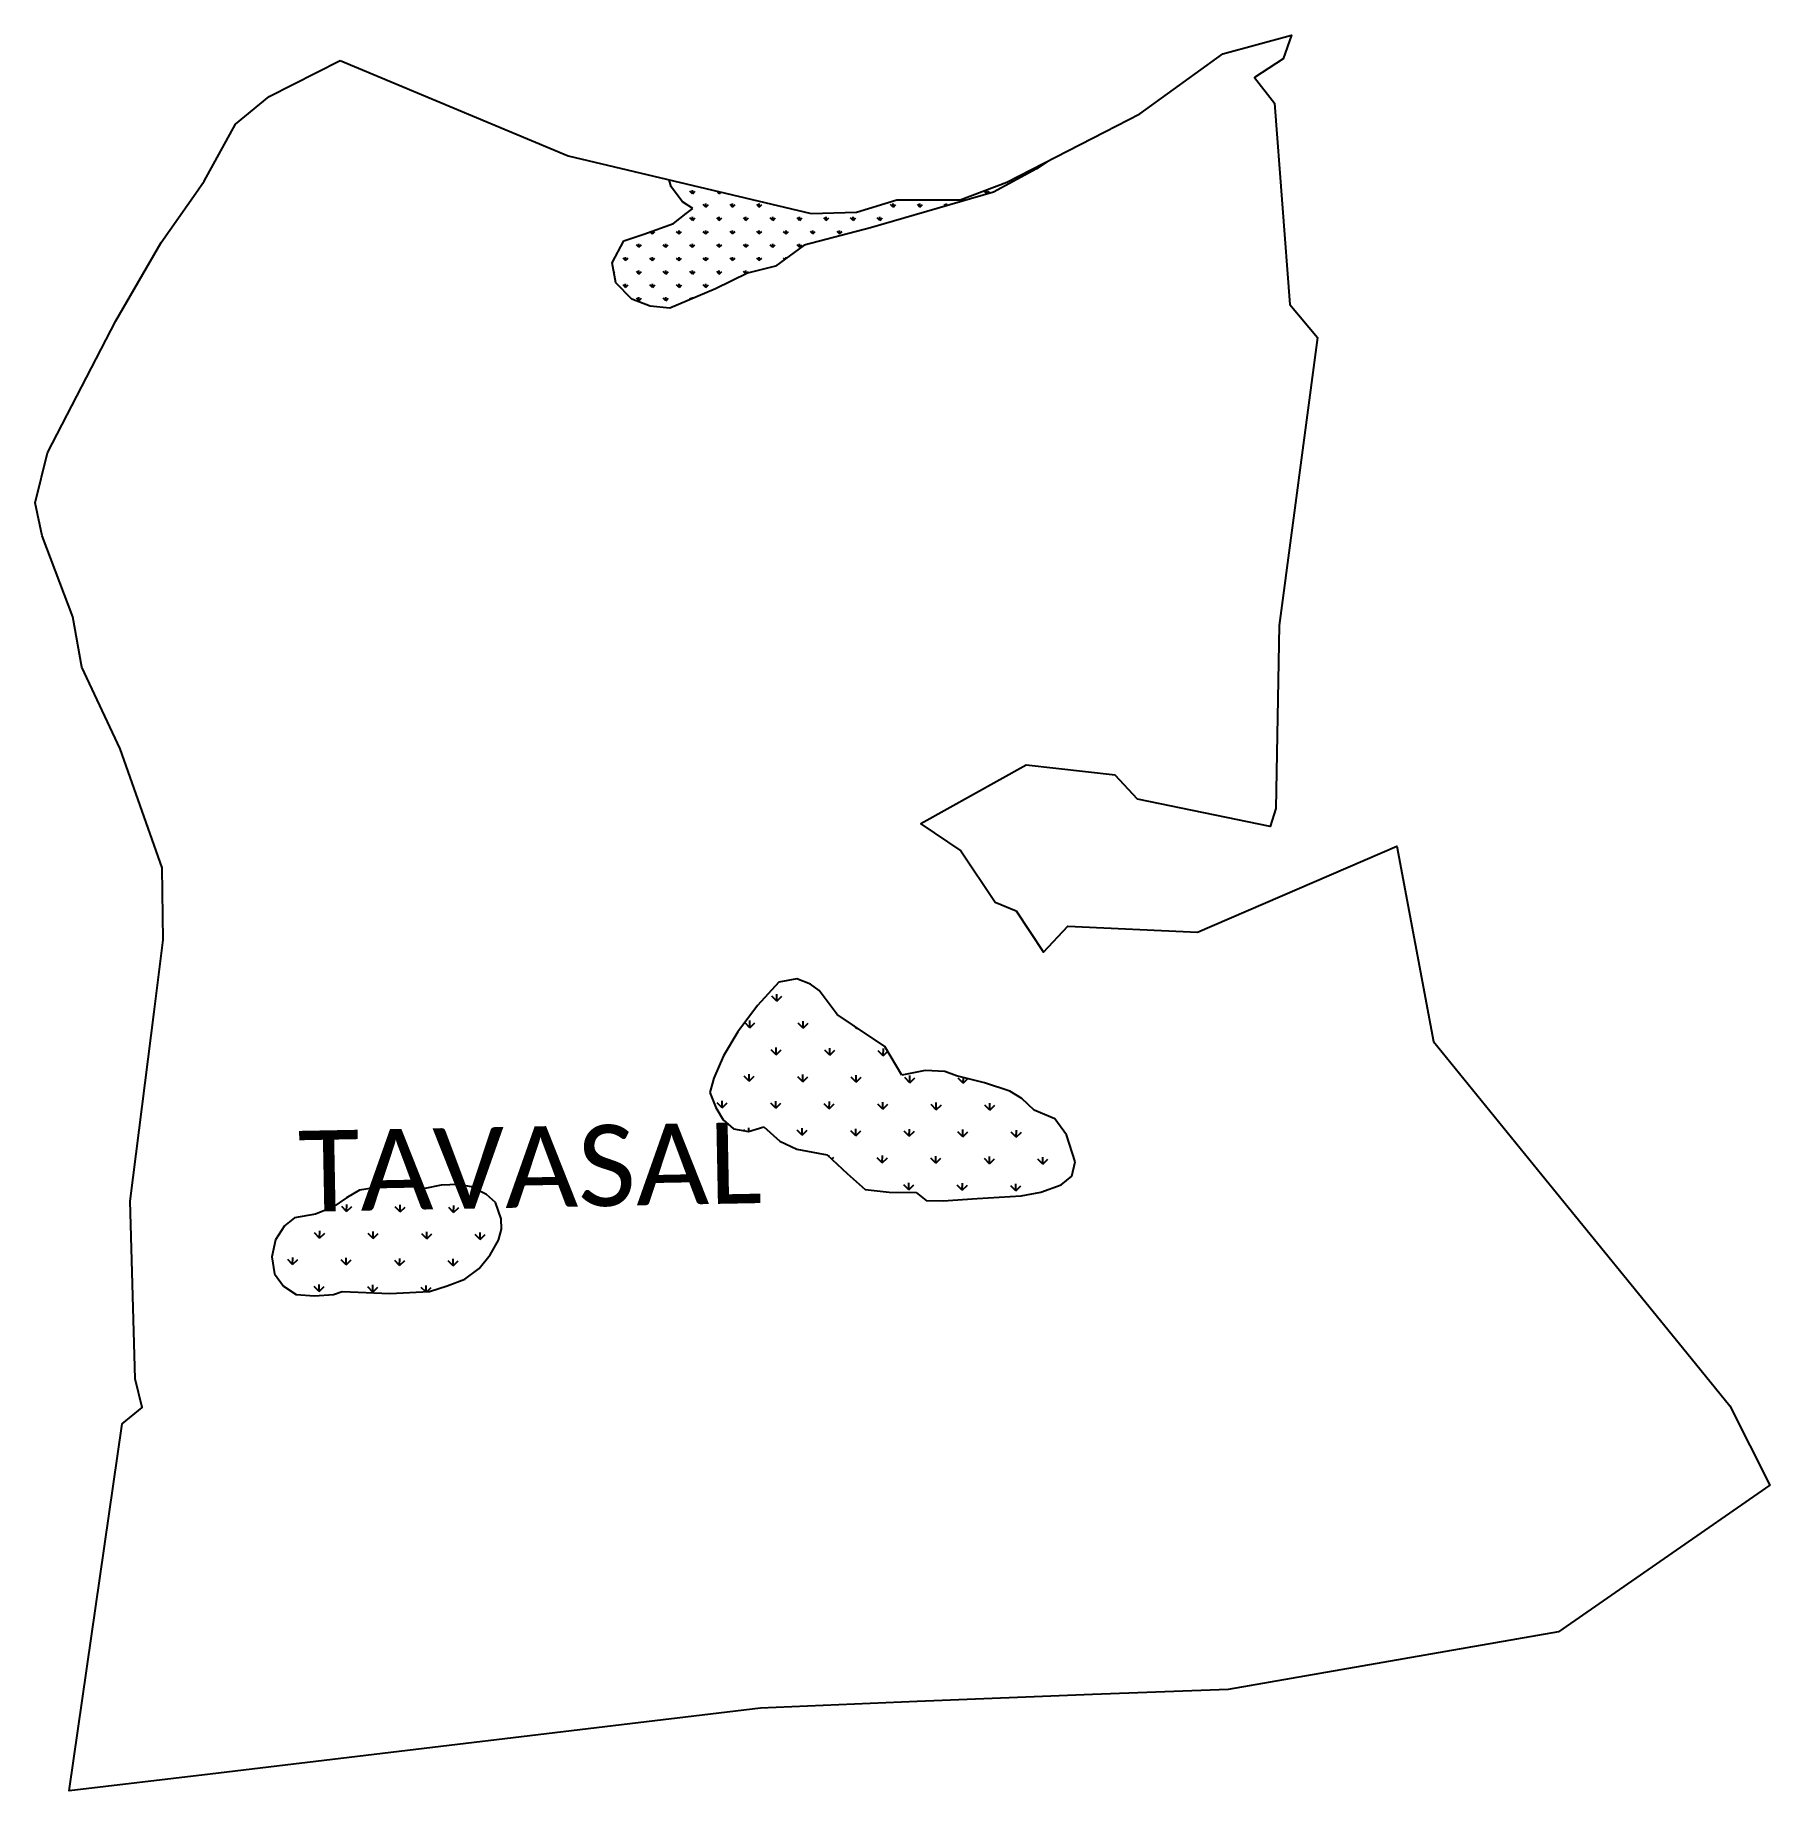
# Model space of a CAD drawing. Header units: metres. Extents: x 312439 to 314767, y 1912286 to 1914642.
import ezdxf

# ---------------------------------------------------------------- set-up
doc = ezdxf.new("R2010")
doc.units = ezdxf.units.M
doc.layers.add('MANGROOVES', color=112, linetype='Continuous')
doc.layers.add('VILLAGE NAME', color=250, linetype='Continuous')
doc.styles.get("Standard").update_dxf_attribs({"font": 'simplex.shx'})

msp = doc.modelspace()

# ---------------------------------------------------------------- linework, layer by layer
at = {"color": 3, "flags": 128}
msp.add_lwpolyline([(312848.4, 1914607.6), (313154.3, 1914479.9), (313480.5, 1914402.6), (313541.3, 1914404.2), (313595.7, 1914420.9), (313680.6, 1914420.6), (313743.3, 1914444.3), (313874.9, 1914511.9), (313921.8, 1914536.1), (314033.3, 1914616.8), (314125.2, 1914641.8), (314114.3, 1914610), (314075.6, 1914584.7), (314102.5, 1914550.6), (314123.1, 1914280.4), (314160.1, 1914236), (314108.6, 1913849.4), (314104.3, 1913603.7), (314096.6, 1913579.9), (313918.4, 1913616.6), (313888.8, 1913648.5), (313769.1, 1913662.2), (313627.8, 1913583.4), (313681.3, 1913546.9), (313727.6, 1913478), (313755.5, 1913466.5), (313792.3, 1913411.1), (313825.1, 1913445.8), (313998.9, 1913438), (314266.9, 1913553.4), (314315.9, 1913291.3), (314461.4, 1913112.4), (314655.9, 1912873.5), (314713.8, 1912802.3), (314767.5, 1912695.6), (314483.6, 1912498.8), (314040.3, 1912421.8), (313858.2, 1912414.8), (313622.9, 1912405.7), (313412.5, 1912396.4), (312673.7, 1912308.1), (312484.3, 1912285.5), (312555.5, 1912778.1), (312582.5, 1912800), (312573.2, 1912838.4), (312566.3, 1913077.1), (312598.4, 1913330.8), (312610.7, 1913427.5), (312609.2, 1913524.3), (312553.1, 1913684), (312501.5, 1913793.5), (312489.2, 1913861.1), (312448, 1913969.6), (312438.7, 1914014), (312455.6, 1914081.4), (312547, 1914258.3), (312607.8, 1914363.5), (312654.3, 1914429.7), (312665.6, 1914445.8), (312707.7, 1914522.4), (312752.8, 1914559.5), (312848.4, 1914607.6)], dxfattribs=at)
at = {"layer": 'MANGROOVES'}
for p, q in [((313797.1, 1914471.9), (313783, 1914462.4)), ((313292.7, 1914438.2), (313289.7, 1914447.8)), ((313783, 1914462.4), (313725.2, 1914431.1)), ((313307.8, 1914418.2), (313292.7, 1914438.2)), ((313725.2, 1914431.1), (313560.3, 1914383.2)), ((313295.5, 1914389), (313312.9, 1914402.3)), ((313321.8, 1914409.2), (313307.8, 1914418.2)), ((313312.9, 1914402.3), (313321.8, 1914409.2)), ((313255.8, 1914374.7), (313295.5, 1914389)), ((313560.3, 1914383.2), (313471.1, 1914359.8)), ((313213.4, 1914336.2), (313229.2, 1914365.8)), ((313229.2, 1914365.8), (313255.8, 1914374.7)), ((313471.1, 1914359.8), (313432.5, 1914331.8)), ((313218.1, 1914309.4), (313213.4, 1914336.2)), ((313432.5, 1914331.8), (313394.9, 1914322.3)), ((313239.8, 1914287.3), (313218.1, 1914309.4)), ((313394.9, 1914322.3), (313351.9, 1914301.3)), ((313264.4, 1914278.2), (313239.8, 1914287.3)), ((313351.9, 1914301.3), (313291, 1914275.2)), ((313291, 1914275.2), (313264.4, 1914278.2)), ((313437.1, 1913370.7), (313408.5, 1913339.3)), ((313461.1, 1913375.5), (313437.1, 1913370.7)), ((313479.7, 1913368.1), (313461.1, 1913375.5)), ((313491.2, 1913359.8), (313479.7, 1913368.1)), ((313515.6, 1913327.4), (313491.2, 1913359.8)), ((313408.5, 1913339.3), (313382.1, 1913304.4)), ((313535.9, 1913313.7), (313515.6, 1913327.4)), ((313382.1, 1913304.4), (313363, 1913271.9)), ((313579.6, 1913284.4), (313535.9, 1913313.7)), ((313363, 1913271.9), (313349.8, 1913241.9)), ((313602, 1913246.2), (313579.6, 1913284.4)), ((313633.5, 1913252.2), (313602, 1913246.2)), ((313660, 1913251.1), (313633.5, 1913252.2)), ((313675.6, 1913245.3), (313660, 1913251.1)), ((313349.8, 1913241.9), (313344.6, 1913222.7)), ((313344.6, 1913222.7), (313352.4, 1913202.8)), ((313713.2, 1913235.8), (313675.6, 1913245.3)), ((313747.1, 1913224.4), (313713.2, 1913235.8)), ((313763.3, 1913214.8), (313747.1, 1913224.4)), ((313352.4, 1913202.8), (313362.2, 1913186)), ((313779.7, 1913199), (313763.3, 1913214.8)), ((313807.7, 1913187.3), (313779.7, 1913199)), ((313362.2, 1913186), (313376.4, 1913174.1)), ((313396.2, 1913170.4), (313416.8, 1913176.7)), ((313416.8, 1913176.7), (313438.4, 1913157.3)), ((313823.1, 1913165.8), (313807.7, 1913187.3)), ((313376.4, 1913174.1), (313396.2, 1913170.4)), ((313438.4, 1913157.3), (313461.1, 1913146.7)), ((313834.7, 1913129.6), (313823.1, 1913165.8)), ((313461.1, 1913146.7), (313490, 1913141.3)), ((313490, 1913141.3), (313501.9, 1913139.1)), ((313501.9, 1913139.1), (313528.8, 1913114.1)), ((313830.2, 1913110.5), (313834.7, 1913129.6)), ((313528.8, 1913114.1), (313553.2, 1913092.7)), ((313816.3, 1913098.7), (313830.2, 1913110.5)), ((312856.9, 1913081.3), (312838.4, 1913068.9)), ((312874.3, 1913091.7), (312856.9, 1913081.3)), ((312904.9, 1913096.4), (312874.3, 1913091.7)), ((312945.3, 1913096.7), (312904.9, 1913096.4)), ((312962.1, 1913093.8), (312945.3, 1913096.7)), ((312984, 1913098.4), (312962.1, 1913093.8)), ((313007.1, 1913099.3), (312984, 1913098.4)), ((313024.4, 1913096.2), (313007.1, 1913099.3)), ((313044.5, 1913086.1), (313024.4, 1913096.2)), ((313056.7, 1913075.1), (313044.5, 1913086.1)), ((313553.2, 1913092.7), (313585, 1913089.1)), ((313585, 1913089.1), (313621.5, 1913088.5)), ((313621.5, 1913088.5), (313634.8, 1913077.8)), ((313703.5, 1913080.5), (313762.3, 1913084.3)), ((313762.3, 1913084.3), (313788.7, 1913088.8)), ((313788.7, 1913088.8), (313816.3, 1913098.7)), ((312815, 1913059.7), (312787.1, 1913054.6)), ((312838.4, 1913068.9), (312815, 1913059.7)), ((313064.4, 1913053.2), (313056.7, 1913075.1)), ((313634.8, 1913077.8), (313657.9, 1913077.6)), ((313657.9, 1913077.6), (313703.5, 1913080.5)), ((312773.7, 1913043.7), (312761.6, 1913024.9)), ((312787.1, 1913054.6), (312773.7, 1913043.7)), ((313060.7, 1913024.5), (313064.7, 1913039.5)), ((313064.7, 1913039.5), (313064.4, 1913053.2)), ((312761.6, 1913024.9), (312756.7, 1913002.3)), ((313049.8, 1913005.1), (313060.7, 1913024.5)), ((312756.7, 1913002.3), (312760.1, 1912979.6)), ((313015.8, 1912972.4), (313035, 1912986.6)), ((313035, 1912986.6), (313049.8, 1913005.1)), ((312760.1, 1912979.6), (312772.3, 1912962.7)), ((312968.3, 1912955.7), (312991.9, 1912963.2)), ((312991.9, 1912963.2), (313015.8, 1912972.4)), ((312772.3, 1912962.7), (312789.1, 1912951.7)), ((312789.1, 1912951.7), (312813.9, 1912950)), ((312813.9, 1912950), (312839.3, 1912951.5)), ((312839.3, 1912951.5), (312850.9, 1912955.8)), ((312850.9, 1912955.8), (312914.8, 1912953.1)), ((312914.8, 1912953.1), (312968.3, 1912955.7))]:
    msp.add_line(p, q, dxfattribs=at)
at = {"layer": 'MANGROOVES', "linetype": 'Continuous'}
for p, q in [((313787.6, 1914465.4), (313786.5, 1914466.5)), ((313788.1, 1914465.8), (313788.1, 1914467.3)), ((313791, 1914467.8), (313791.5, 1914468.2)), ((313321.1, 1914429), (313317.8, 1914432.3)), ((313321.1, 1914429), (313321.1, 1914433.7)), ((313321.1, 1914429), (313324.5, 1914432.3)), ((313357.1, 1914429), (313353.7, 1914432.3)), ((313357.1, 1914429), (313357.1, 1914431.8)), ((313357.1, 1914429), (313359.4, 1914431.3)), ((313716.3, 1914429), (313712.9, 1914432.3)), ((313716.3, 1914429), (313716.3, 1914433.7)), ((313716.3, 1914429), (313719.6, 1914432.3)), ((313339.1, 1914411), (313335.7, 1914414.4)), ((313339.1, 1914411), (313339.1, 1914415.8)), ((313339.1, 1914411), (313342.5, 1914414.4)), ((313375, 1914411), (313371.7, 1914414.4)), ((313375, 1914411), (313375, 1914415.8)), ((313375, 1914411), (313378.4, 1914414.4)), ((313410.9, 1914411), (313407.6, 1914414.4)), ((313410.9, 1914411), (313410.9, 1914415.8)), ((313410.9, 1914411), (313414.3, 1914414.4)), ((313590.5, 1914411), (313587.2, 1914414.4)), ((313590.5, 1914411), (313590.5, 1914415.8)), ((313590.5, 1914411), (313593.9, 1914414.4)), ((313626.5, 1914411), (313623.1, 1914414.4)), ((313626.5, 1914411), (313626.5, 1914415.8)), ((313626.5, 1914411), (313629.8, 1914414.4)), ((313660.9, 1914412.4), (313659, 1914414.4)), ((313662.4, 1914412.9), (313662.4, 1914415.8)), ((313665, 1914413.6), (313665.8, 1914414.4)), ((313267.3, 1914375.1), (313264.5, 1914377.8)), ((313267.3, 1914375.1), (313267.3, 1914378.8)), ((313267.3, 1914375.1), (313270.6, 1914378.4)), ((313303.2, 1914375.1), (313299.8, 1914378.4)), ((313303.2, 1914375.1), (313303.2, 1914379.8)), ((313303.2, 1914375.1), (313306.5, 1914378.4)), ((313321.1, 1914393), (313317.8, 1914396.4)), ((313321.1, 1914393), (313321.1, 1914397.8)), ((313321.1, 1914393), (313324.5, 1914396.4)), ((313339.1, 1914375.1), (313335.7, 1914378.4)), ((313339.1, 1914375.1), (313339.1, 1914379.8)), ((313339.1, 1914375.1), (313342.5, 1914378.4)), ((313357.1, 1914393), (313353.7, 1914396.4)), ((313357.1, 1914393), (313357.1, 1914397.8)), ((313357.1, 1914393), (313360.4, 1914396.4)), ((313375, 1914375.1), (313371.7, 1914378.4)), ((313375, 1914375.1), (313375, 1914379.8)), ((313375, 1914375.1), (313378.4, 1914378.4)), ((313393, 1914393), (313389.6, 1914396.4)), ((313393, 1914393), (313393, 1914397.8)), ((313393, 1914393), (313396.3, 1914396.4)), ((313410.9, 1914375.1), (313407.6, 1914378.4)), ((313410.9, 1914375.1), (313410.9, 1914379.8)), ((313410.9, 1914375.1), (313414.3, 1914378.4)), ((313428.9, 1914393), (313425.5, 1914396.4)), ((313428.9, 1914393), (313428.9, 1914397.8)), ((313428.9, 1914393), (313432.3, 1914396.4)), ((313446.9, 1914375.1), (313443.5, 1914378.4)), ((313446.9, 1914375.1), (313446.9, 1914379.8)), ((313446.9, 1914375.1), (313450.2, 1914378.4)), ((313464.8, 1914393), (313461.5, 1914396.4)), ((313464.8, 1914393), (313464.8, 1914397.8)), ((313464.8, 1914393), (313468.2, 1914396.4)), ((313482.8, 1914375.1), (313479.4, 1914378.4)), ((313482.8, 1914375.1), (313482.8, 1914379.8)), ((313482.8, 1914375.1), (313486.1, 1914378.4)), ((313500.7, 1914393), (313497.4, 1914396.4)), ((313500.7, 1914393), (313500.7, 1914397.8)), ((313500.7, 1914393), (313504.1, 1914396.4)), ((313518.7, 1914375.1), (313515.3, 1914378.4)), ((313518.7, 1914375.1), (313518.7, 1914379.8)), ((313518.7, 1914375.1), (313522.1, 1914378.4)), ((313536.7, 1914393), (313533.3, 1914396.4)), ((313536.7, 1914393), (313536.7, 1914397.8)), ((313536.7, 1914393), (313540, 1914396.4)), ((313572.6, 1914393), (313569.2, 1914396.4)), ((313572.6, 1914393), (313572.6, 1914397.8)), ((313572.6, 1914393), (313576, 1914396.4)), ((313605.3, 1914396.2), (313605.1, 1914396.4)), ((313608.5, 1914397.2), (313608.5, 1914397.8)), ((313249.3, 1914357.1), (313245.9, 1914360.5)), ((313249.3, 1914357.1), (313249.3, 1914361.9)), ((313249.3, 1914357.1), (313252.7, 1914360.5)), ((313285.2, 1914357.1), (313281.8, 1914360.5)), ((313285.2, 1914357.1), (313285.2, 1914361.9)), ((313285.2, 1914357.1), (313288.6, 1914360.5)), ((313321.1, 1914357.1), (313317.8, 1914360.5)), ((313321.1, 1914357.1), (313321.1, 1914361.9)), ((313321.1, 1914357.1), (313324.5, 1914360.5)), ((313357.1, 1914357.1), (313353.7, 1914360.5)), ((313357.1, 1914357.1), (313357.1, 1914361.9)), ((313357.1, 1914357.1), (313360.4, 1914360.5)), ((313393, 1914357.1), (313389.6, 1914360.5)), ((313393, 1914357.1), (313393, 1914361.9)), ((313393, 1914357.1), (313396.3, 1914360.5)), ((313428.9, 1914357.1), (313425.5, 1914360.5)), ((313428.9, 1914357.1), (313428.9, 1914361.9)), ((313428.9, 1914357.1), (313432.3, 1914360.5)), ((313464.8, 1914357.1), (313461.5, 1914360.5)), ((313464.8, 1914357.1), (313464.8, 1914361.9)), ((313464.8, 1914357.1), (313468.2, 1914360.5)), ((313231.3, 1914339.2), (313228, 1914342.5)), ((313231.3, 1914339.2), (313231.3, 1914343.9)), ((313231.3, 1914339.2), (313234.7, 1914342.5)), ((313267.3, 1914339.2), (313263.9, 1914342.5)), ((313267.3, 1914339.2), (313267.3, 1914343.9)), ((313267.3, 1914339.2), (313270.6, 1914342.5)), ((313303.2, 1914339.2), (313299.8, 1914342.5)), ((313303.2, 1914339.2), (313303.2, 1914343.9)), ((313303.2, 1914339.2), (313306.5, 1914342.5)), ((313339.1, 1914339.2), (313335.7, 1914342.5)), ((313339.1, 1914339.2), (313339.1, 1914343.9)), ((313339.1, 1914339.2), (313342.5, 1914342.5)), ((313375, 1914339.2), (313371.7, 1914342.5)), ((313375, 1914339.2), (313375, 1914343.9)), ((313375, 1914339.2), (313378.4, 1914342.5)), ((313410.9, 1914339.2), (313407.6, 1914342.5)), ((313410.9, 1914339.2), (313410.9, 1914343.9)), ((313410.9, 1914339.2), (313414.3, 1914342.5)), ((313445.1, 1914340.9), (313443.5, 1914342.5)), ((313446.9, 1914342.2), (313446.9, 1914343.9)), ((313215.6, 1914323.4), (313216.7, 1914324.6)), ((313231.3, 1914303.2), (313228, 1914306.6)), ((313231.3, 1914303.2), (313231.3, 1914308)), ((313231.3, 1914303.2), (313234.7, 1914306.6)), ((313249.3, 1914321.2), (313245.9, 1914324.6)), ((313249.3, 1914321.2), (313249.3, 1914326)), ((313249.3, 1914321.2), (313252.7, 1914324.6)), ((313267.3, 1914303.2), (313263.9, 1914306.6)), ((313267.3, 1914303.2), (313267.3, 1914308)), ((313267.3, 1914303.2), (313270.6, 1914306.6)), ((313285.2, 1914321.2), (313281.8, 1914324.6)), ((313285.2, 1914321.2), (313285.2, 1914326)), ((313285.2, 1914321.2), (313288.6, 1914324.6)), ((313303.2, 1914303.2), (313299.8, 1914306.6)), ((313303.2, 1914303.2), (313303.2, 1914308)), ((313303.2, 1914303.2), (313306.5, 1914306.6)), ((313321.1, 1914321.2), (313317.8, 1914324.6)), ((313321.1, 1914321.2), (313321.1, 1914326)), ((313321.1, 1914321.2), (313324.5, 1914324.6)), ((313339.1, 1914303.2), (313335.7, 1914306.6)), ((313339.1, 1914303.2), (313339.1, 1914308)), ((313339.1, 1914303.2), (313342.5, 1914306.6)), ((313357.1, 1914321.2), (313353.7, 1914324.6)), ((313357.1, 1914321.2), (313357.1, 1914326)), ((313357.1, 1914321.2), (313360.4, 1914324.6)), ((313392.9, 1914321.3), (313389.6, 1914324.6)), ((313393, 1914321.4), (313393, 1914326)), ((313393.3, 1914321.6), (313396.3, 1914324.6)), ((313249.3, 1914285.3), (313245.9, 1914288.6)), ((313249.3, 1914285.3), (313249.3, 1914290)), ((313249.3, 1914285.3), (313252.7, 1914288.6)), ((313285.2, 1914285.3), (313281.8, 1914288.6)), ((313285.2, 1914285.3), (313285.2, 1914290)), ((313285.2, 1914285.3), (313288.6, 1914288.6)), ((313319.1, 1914287.3), (313317.8, 1914288.6)), ((313321.1, 1914288.1), (313321.1, 1914290)), ((313434.2, 1913345.3), (313427.6, 1913352.1)), ((313434.2, 1913345.3), (313434.3, 1913354.8)), ((313434.2, 1913345.3), (313441, 1913352)), ((313398, 1913309.7), (313391.3, 1913316.5)), ((313398, 1913309.7), (313398.1, 1913319.2)), ((313469.8, 1913309), (313469.9, 1913318.6)), ((313398, 1913309.7), (313404.8, 1913316.4)), ((313469.8, 1913309), (313463.2, 1913315.8)), ((313469.8, 1913309), (313476.6, 1913315.7)), ((313541.7, 1913308.4), (313537.6, 1913312.5)), ((313541.7, 1913308.4), (313541.7, 1913309.8)), ((313541.7, 1913308.4), (313542.5, 1913309.2)), ((313367.7, 1913279.9), (313368.6, 1913280.8)), ((313433.6, 1913273.4), (313426.9, 1913280.2)), ((313433.6, 1913273.4), (313433.7, 1913283)), ((313433.6, 1913273.4), (313440.4, 1913280.1)), ((313505.4, 1913272.8), (313498.8, 1913279.6)), ((313505.4, 1913272.8), (313505.5, 1913282.3)), ((313505.4, 1913272.8), (313512.2, 1913279.5)), ((313577.3, 1913272.1), (313570.6, 1913278.9)), ((313577.3, 1913272.1), (313577.4, 1913281.7)), ((313577.3, 1913272.1), (313583.3, 1913278.1)), ((313397.4, 1913237.8), (313397.4, 1913247.4)), ((313469.2, 1913237.2), (313469.3, 1913246.7)), ((313541, 1913236.5), (313541.1, 1913246.1)), ((313397.4, 1913237.8), (313390.7, 1913244.6)), ((313397.4, 1913237.8), (313404.1, 1913244.5)), ((313469.2, 1913237.2), (313462.5, 1913244)), ((313469.2, 1913237.2), (313476, 1913243.9)), ((313541, 1913236.5), (313534.4, 1913243.3)), ((313541, 1913236.5), (313547.8, 1913243.2)), ((313612.9, 1913235.9), (313606.2, 1913242.7)), ((313612.9, 1913235.9), (313613, 1913245.4)), ((313612.9, 1913235.9), (313619.7, 1913242.6)), ((313684.7, 1913235.3), (313678, 1913242)), ((313684.7, 1913235.3), (313684.8, 1913243)), ((313684.7, 1913235.3), (313691, 1913241.4)), ((313361.1, 1913202.3), (313354.4, 1913209)), ((313361.1, 1913202.3), (313361.2, 1913211.8)), ((313361.1, 1913202.3), (313367.9, 1913208.9)), ((313432.9, 1913201.6), (313426.3, 1913208.4)), ((313432.9, 1913201.6), (313433, 1913211.1)), ((313432.9, 1913201.6), (313439.7, 1913208.3)), ((313504.8, 1913201), (313498.1, 1913207.7)), ((313504.8, 1913201), (313504.9, 1913210.5)), ((313504.8, 1913201), (313511.6, 1913207.6)), ((313576.6, 1913200.3), (313569.9, 1913207.1)), ((313576.6, 1913200.3), (313576.7, 1913209.8)), ((313576.6, 1913200.3), (313583.4, 1913207)), ((313648.5, 1913199.7), (313641.8, 1913206.5)), ((313648.5, 1913199.7), (313648.5, 1913209.2)), ((313648.5, 1913199.7), (313655.3, 1913206.3)), ((313720.3, 1913199), (313713.6, 1913205.8)), ((313720.3, 1913199), (313720.4, 1913208.5)), ((313720.3, 1913199), (313727.1, 1913205.7)), ((313396.7, 1913170.5), (313396.8, 1913175.5)), ((313391.6, 1913171.2), (313390, 1913172.8)), ((313403.4, 1913172.6), (313403.5, 1913172.7)), ((313468.5, 1913165.4), (313461.9, 1913172.2)), ((313468.5, 1913165.4), (313468.6, 1913174.9)), ((313468.5, 1913165.4), (313475.3, 1913172)), ((313540.4, 1913164.7), (313533.7, 1913171.5)), ((313540.4, 1913164.7), (313540.5, 1913174.2)), ((313540.4, 1913164.7), (313547.2, 1913171.4)), ((313612.2, 1913164.1), (313605.5, 1913170.9)), ((313612.2, 1913164.1), (313612.3, 1913173.6)), ((313612.2, 1913164.1), (313619, 1913170.7)), ((313684.1, 1913163.4), (313677.4, 1913170.2)), ((313684.1, 1913163.4), (313684.1, 1913172.9)), ((313684.1, 1913163.4), (313690.9, 1913170.1)), ((313755.9, 1913162.8), (313749.2, 1913169.6)), ((313755.9, 1913162.8), (313756, 1913172.3)), ((313755.9, 1913162.8), (313762.7, 1913169.4)), ((313504.2, 1913136.9), (313504.2, 1913138.6)), ((313508.2, 1913133.1), (313510.9, 1913135.8)), ((313576, 1913128.5), (313569.3, 1913135.3)), ((313576, 1913128.5), (313576.1, 1913138)), ((313576, 1913128.5), (313582.8, 1913135.1)), ((313647.8, 1913127.8), (313641.1, 1913134.6)), ((313647.8, 1913127.8), (313647.9, 1913137.3)), ((313647.8, 1913127.8), (313654.6, 1913134.5)), ((313719.7, 1913127.2), (313713, 1913134)), ((313719.7, 1913127.2), (313719.7, 1913136.7)), ((313719.7, 1913127.2), (313726.4, 1913133.8)), ((313791.5, 1913126.5), (313784.8, 1913133.3)), ((313791.5, 1913126.5), (313791.6, 1913136)), ((313791.5, 1913126.5), (313798.3, 1913133.2)), ((313546, 1913099), (313546.5, 1913099.5)), ((313611.6, 1913092.2), (313604.9, 1913099)), ((313611.6, 1913092.2), (313611.7, 1913101.7)), ((313611.6, 1913092.2), (313618.4, 1913098.9)), ((313683.4, 1913091.6), (313676.7, 1913098.4)), ((313683.4, 1913091.6), (313683.5, 1913101.1)), ((313683.4, 1913091.6), (313690.2, 1913098.2)), ((313755.2, 1913090.9), (313748.6, 1913097.7)), ((313755.2, 1913090.9), (313755.3, 1913100.4)), ((313755.2, 1913090.9), (313762, 1913097.6)), ((312856.9, 1913063.1), (312850.3, 1913069.9)), ((312856.9, 1913063.1), (312857, 1913072.6)), ((312856.9, 1913063.1), (312863.7, 1913069.8)), ((312928.8, 1913062.5), (312922.1, 1913069.3)), ((312928.8, 1913062.5), (312928.9, 1913072)), ((312928.8, 1913062.5), (312935.6, 1913069.1)), ((313000.6, 1913061.8), (312993.9, 1913068.6)), ((313000.6, 1913061.8), (313000.7, 1913071.3)), ((313000.6, 1913061.8), (313007.4, 1913068.5)), ((312820.7, 1913027.5), (312814, 1913034.3)), ((312820.7, 1913027.5), (312820.8, 1913037)), ((312820.7, 1913027.5), (312827.5, 1913034.2)), ((312892.5, 1913026.9), (312885.9, 1913033.7)), ((312892.5, 1913026.9), (312892.6, 1913036.4)), ((312964.4, 1913026.2), (312964.5, 1913035.7)), ((313036.2, 1913025.6), (313036.3, 1913035.1)), ((312892.5, 1913026.9), (312899.3, 1913033.5)), ((312964.4, 1913026.2), (312957.7, 1913033)), ((312964.4, 1913026.2), (312971.2, 1913032.9)), ((313036.2, 1913025.6), (313029.5, 1913032.4)), ((313036.2, 1913025.6), (313043, 1913032.2)), ((312784.4, 1912991.9), (312777.8, 1912998.7)), ((312784.4, 1912991.9), (312784.5, 1913001.5)), ((312784.4, 1912991.9), (312791.2, 1912998.6)), ((312856.3, 1912991.3), (312849.6, 1912998.1)), ((312856.3, 1912991.3), (312856.4, 1913000.8)), ((312856.3, 1912991.3), (312863.1, 1912998)), ((312928.1, 1912990.6), (312921.5, 1912997.4)), ((312928.1, 1912990.6), (312928.2, 1913000.2)), ((312928.1, 1912990.6), (312934.9, 1912997.3)), ((313000, 1912990), (312993.3, 1912996.8)), ((313000, 1912990), (313000, 1912999.5)), ((313000, 1912990), (313006.8, 1912996.7)), ((312820, 1912955.7), (312820.1, 1912965.2)), ((312891.9, 1912955), (312892, 1912964.6)), ((312963.7, 1912955.5), (312963.8, 1912963.9)), ((312820, 1912955.7), (312813.4, 1912962.5)), ((312820, 1912955.7), (312826.8, 1912962.4)), ((312891.9, 1912955), (312885.2, 1912961.8)), ((312891.9, 1912955), (312898.7, 1912961.7)), ((312962.7, 1912955.5), (312957, 1912961.2)), ((312964.9, 1912955.6), (312970.5, 1912961.1))]:
    msp.add_line(p, q, dxfattribs=at)

# ---------------------------------------------------------------- texts
at = {"layer": 'VILLAGE NAME', "insert": (312791.1, 1913171.2), "char_height": 108.748, "attachment_point": 1, "rotation": 1.1028}
msp.add_mtext_dynamic_manual_height_columns('{\\fCalibri|b0|i0|c0|p34;TAVASAL}', width=1571.314, gutter_width=543.7, heights=[0], dxfattribs=at)

doc.saveas('drawing.dxf')
